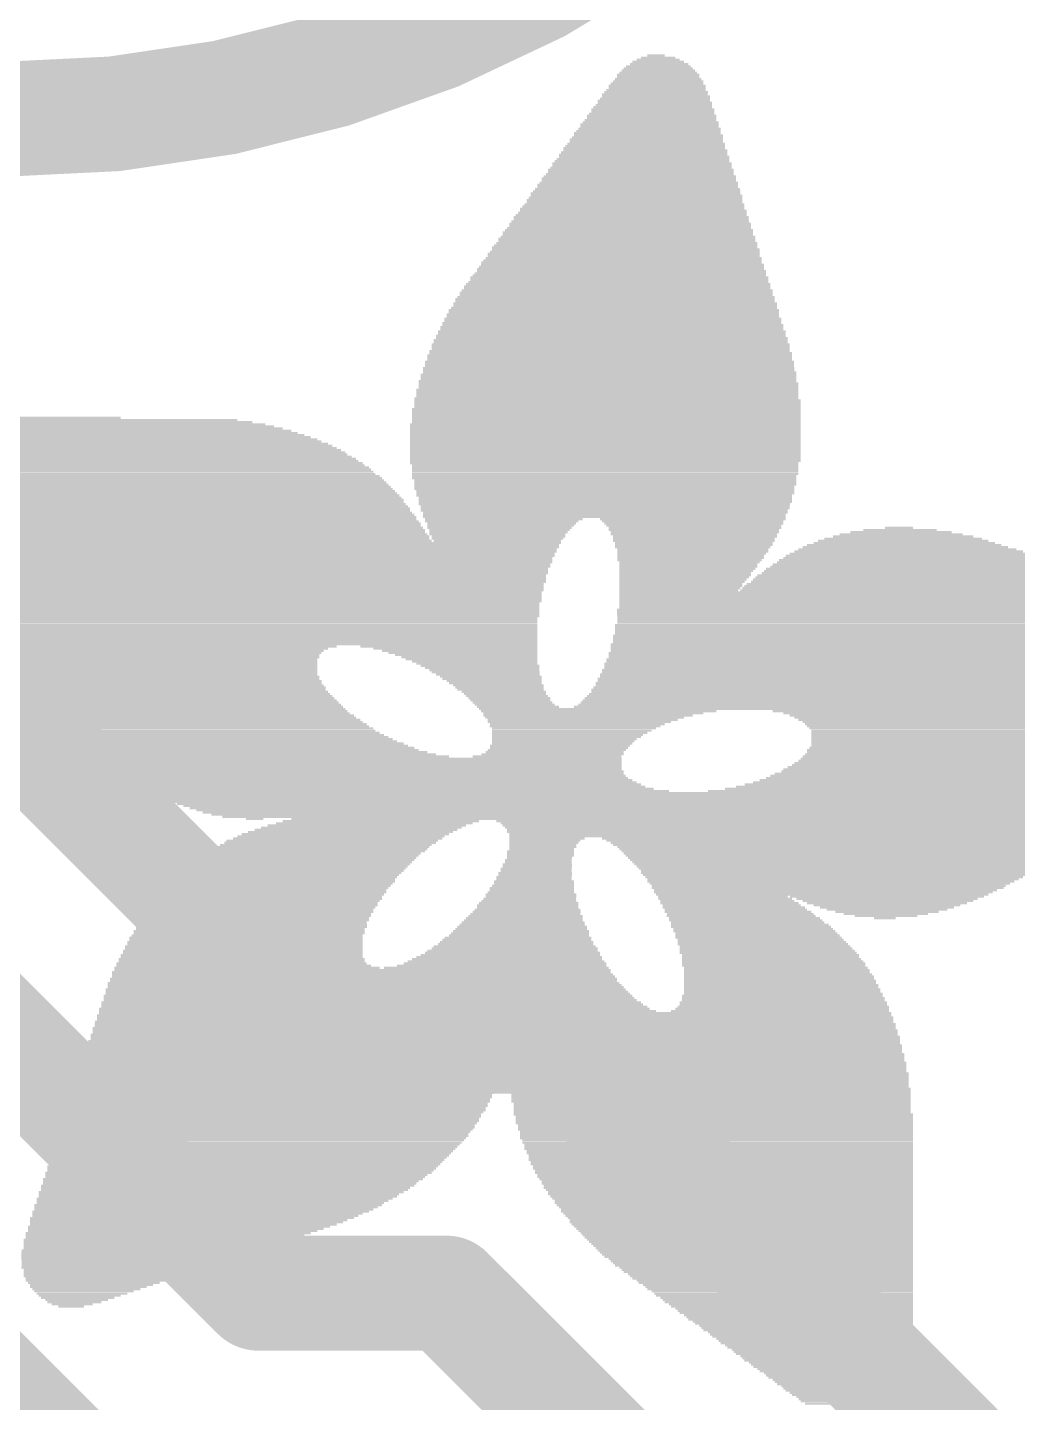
# Model space of a CAD drawing. Extents: x -0.2 to 10.3, y -0.1 to 16.6.
# Drawn here: x 7.663 to 9.411, y 9.703 to 12.132 of the extents above; entities that cross this region are included whole.
import ezdxf

# ---------------------------------------------------------------- set-up
doc = ezdxf.new("R2010")
doc.units = 0
doc.layers.add('1', color=12, linetype='CONTINUOUS')
doc.layers.add('21', color=40, linetype='CONTINUOUS')

# ---------------------------------------------------------------- blocks, each defined once
blk = doc.blocks.new('RECT')
blk.add_solid([(-0.5, -0.5), (0.5, -0.5), (-0.5, 0.5), (0.5, 0.5)])

msp = doc.modelspace()

# ---------------------------------------------------------------- linework, layer by layer
at = {"layer": '1', "const_width": 0.2032}
for points in [[(8.1915, 10.3505), (6.9056, 11.6364)], [(6.7763, 11.191), (8.0708, 9.8965)], [(6.477, 10.8585), (8.1915, 9.144)], [(8.5725, 10.3505), (8.1915, 10.3505)], [(9.4615, 9.4615), (8.5725, 10.3505)], [(8.0708, 9.8965), (8.4026, 9.8965)], [(8.4026, 9.8965), (8.6995, 9.5996)]]:
    msp.add_lwpolyline(points, dxfattribs=at)
at = {"layer": '1', "const_width": 0.1016}
for points in [[(8.1915, 10.4013, 1), (8.1915, 10.2997)], [(8.6084, 10.3864, 1), (8.5366, 10.3146)], [(8.5725, 10.2997, 1), (8.5725, 10.4013)], [(8.1556, 10.3146, 1), (8.2274, 10.3864)], [(8.0708, 9.9473, 1), (8.0708, 9.8457)], [(8.0348, 9.8606, 1), (8.1067, 9.9324)], [(8.4386, 9.9324, 1), (8.3667, 9.8606)], [(8.4026, 9.8457, 1), (8.4026, 9.9473)]]:
    msp.add_lwpolyline(points, format="xyb", dxfattribs=at)
at = {"layer": '21', "const_width": 0.2032}
msp.add_lwpolyline([(7.62, 11.97, 1), (7.62, 15.97, 1), (7.62, 11.97)], format="xyb", dxfattribs=at)

# ---------------------------------------------------------------- block references
at = {"layer": '21'}
for p, xscale, yscale in [((8.7764, 12.0714), 0.0915, 0.0039), ((8.7763, 12.0752), 0.0762, 0.0038), ((8.7764, 12.079), 0.0609, 0.0038), ((8.7726, 12.0828), 0.0305, 0.0038), ((8.7763, 12.0485), 0.1448, 0.0038), ((8.7764, 12.0523), 0.1371, 0.0038), ((8.7764, 12.0561), 0.1295, 0.0038), ((8.7764, 12.0599), 0.1219, 0.0038), ((8.7764, 12.0637), 0.1143, 0.0038), ((8.7782, 12.0675), 0.1029, 0.0038), ((8.7726, 12.0218), 0.1753, 0.0038), ((8.7744, 12.0294), 0.1715, 0.0038), ((8.7744, 12.0256), 0.1715, 0.0038), ((8.7744, 12.0333), 0.1638, 0.0039), ((8.7763, 12.0371), 0.16, 0.0038), ((8.7763, 12.0409), 0.1524, 0.0038), ((8.7763, 12.0447), 0.1448, 0.0038), ((8.7706, 11.999), 0.2019, 0.0038), ((8.7688, 12.0028), 0.1981, 0.0038), ((8.7706, 12.0066), 0.1943, 0.0038), ((8.7706, 12.0142), 0.1867, 0.0038), ((8.7726, 12.0104), 0.1905, 0.0038), ((8.7726, 12.018), 0.1829, 0.0038), ((8.7649, 11.9761), 0.2286, 0.0038), ((8.7649, 11.9723), 0.2286, 0.0038), ((8.7649, 11.9799), 0.221, 0.0038), ((8.7668, 11.9875), 0.2172, 0.0038), ((8.7668, 11.9837), 0.2172, 0.0038), ((8.7668, 11.9913), 0.2096, 0.0038), ((8.7687, 11.9952), 0.2058, 0.0039), ((8.7592, 11.9494), 0.2552, 0.0038), ((8.7611, 11.9532), 0.2514, 0.0038), ((8.7611, 11.9609), 0.2438, 0.0038), ((8.7611, 11.9571), 0.2438, 0.0039), ((8.763, 11.9647), 0.24, 0.0038), ((8.763, 11.9685), 0.2324, 0.0038), ((8.7553, 11.9266), 0.2781, 0.0038), ((8.7553, 11.9342), 0.2705, 0.0038), ((8.7553, 11.9304), 0.2705, 0.0038), ((8.7573, 11.938), 0.2667, 0.0038), ((8.7591, 11.9418), 0.2629, 0.0038), ((8.7573, 11.9456), 0.2591, 0.0038), ((8.7497, 11.8999), 0.3048, 0.0038), ((8.7497, 11.9075), 0.2972, 0.0038), ((8.7516, 11.9037), 0.301, 0.0038), ((8.7516, 11.9113), 0.2934, 0.0038), ((8.7515, 11.919), 0.2857, 0.0039), ((8.7535, 11.9151), 0.2896, 0.0038), ((8.7535, 11.9228), 0.2819, 0.0038), ((8.7459, 11.8809), 0.3277, 0.0039), ((8.7459, 11.877), 0.3277, 0.0038), ((8.7459, 11.8847), 0.3201, 0.0038), ((8.7477, 11.8923), 0.3163, 0.0038), ((8.7477, 11.8885), 0.3163, 0.0038), ((8.7478, 11.8961), 0.3086, 0.0038), ((8.7401, 11.8542), 0.3543, 0.0038), ((8.7421, 11.858), 0.3505, 0.0038), ((8.7421, 11.8656), 0.3429, 0.0038), ((8.7421, 11.8618), 0.3429, 0.0038), ((8.7439, 11.8694), 0.3391, 0.0038), ((8.7439, 11.8732), 0.3315, 0.0038), ((8.7344, 11.8275), 0.381, 0.0038), ((8.7363, 11.8313), 0.3772, 0.0038), ((8.7363, 11.8389), 0.3696, 0.0038), ((8.7382, 11.8351), 0.3734, 0.0038), ((8.7383, 11.8428), 0.3657, 0.0039), ((8.7401, 11.8466), 0.3619, 0.0038), ((8.7401, 11.8504), 0.3543, 0.0038), ((8.7306, 11.8047), 0.4038, 0.0039), ((8.7306, 11.8123), 0.3962, 0.0038), ((8.7325, 11.8085), 0.4, 0.0038), ((8.7325, 11.8161), 0.3924, 0.0038), ((8.7344, 11.8199), 0.3886, 0.0038), ((8.7344, 11.8237), 0.381, 0.0038), ((8.7249, 11.778), 0.4306, 0.0038), ((8.7268, 11.7856), 0.4268, 0.0038), ((8.7268, 11.7818), 0.4268, 0.0038), ((8.7269, 11.7894), 0.4191, 0.0038), ((8.7287, 11.797), 0.4153, 0.0038), ((8.7287, 11.7932), 0.4153, 0.0038), ((8.7287, 11.8008), 0.4076, 0.0038), ((8.7211, 11.7589), 0.4534, 0.0038), ((8.7211, 11.7551), 0.4534, 0.0038), ((8.723, 11.7627), 0.4496, 0.0038), ((8.723, 11.7704), 0.442, 0.0038), ((8.723, 11.7666), 0.442, 0.0039), ((8.7249, 11.7742), 0.4382, 0.0038), ((8.7154, 11.7323), 0.4801, 0.0038), ((8.7173, 11.7361), 0.4762, 0.0038), ((8.7173, 11.7437), 0.4686, 0.0038), ((8.7192, 11.7399), 0.4724, 0.0038), ((8.7192, 11.7475), 0.4648, 0.0038), ((8.7211, 11.7513), 0.461, 0.0038), ((8.7096, 11.7056), 0.5067, 0.0038), ((8.7116, 11.7094), 0.5029, 0.0038), ((8.7134, 11.7132), 0.4991, 0.0038), ((8.7116, 11.717), 0.4953, 0.0038), ((8.7134, 11.7208), 0.4915, 0.0038), ((8.7154, 11.7246), 0.4877, 0.0038), ((8.7154, 11.7285), 0.4801, 0.0039), ((8.7058, 11.6827), 0.5295, 0.0038), ((8.7078, 11.6904), 0.5257, 0.0039), ((8.7078, 11.6865), 0.5257, 0.0038), ((8.7078, 11.6942), 0.5181, 0.0038), ((8.7096, 11.698), 0.5143, 0.0038), ((8.7116, 11.7018), 0.5105, 0.0038), ((8.702, 11.6637), 0.5525, 0.0038), ((8.702, 11.6599), 0.5525, 0.0038), ((8.704, 11.6675), 0.5487, 0.0038), ((8.704, 11.6751), 0.5411, 0.0038), ((8.704, 11.6713), 0.5411, 0.0038), ((8.7058, 11.6789), 0.5373, 0.0038), ((8.6982, 11.6332), 0.5829, 0.0038), ((8.6982, 11.637), 0.5753, 0.0038), ((8.7002, 11.6446), 0.5715, 0.0038), ((8.7002, 11.6408), 0.5715, 0.0038), ((8.7002, 11.6523), 0.5639, 0.0039), ((8.7002, 11.6484), 0.5639, 0.0038), ((8.702, 11.6561), 0.5601, 0.0038), ((8.6944, 11.6103), 0.5982, 0.0038), ((8.6963, 11.618), 0.5944, 0.0038), ((8.6963, 11.6142), 0.5944, 0.0039), ((8.6964, 11.6256), 0.5867, 0.0038), ((8.6964, 11.6218), 0.5867, 0.0038), ((8.6982, 11.6294), 0.5829, 0.0038), ((8.6925, 11.5875), 0.6172, 0.0038), ((8.6944, 11.5837), 0.621, 0.0038), ((8.6944, 11.5951), 0.6134, 0.0038), ((8.6944, 11.5913), 0.6134, 0.0038), ((8.6944, 11.6027), 0.6058, 0.0038), ((8.6944, 11.5989), 0.6058, 0.0038), ((8.6963, 11.6065), 0.602, 0.0038), ((8.6906, 11.5608), 0.6362, 0.0038), ((8.6925, 11.5722), 0.6324, 0.0038), ((8.6925, 11.5684), 0.6324, 0.0038), ((8.6925, 11.5646), 0.6324, 0.0038), ((8.6925, 11.5799), 0.6248, 0.0038), ((8.6925, 11.5761), 0.6248, 0.0039), ((8.6906, 11.5418), 0.6515, 0.0038), ((8.6906, 11.538), 0.6515, 0.0039), ((8.6906, 11.5532), 0.6439, 0.0038), ((8.6906, 11.5494), 0.6439, 0.0038), ((8.6906, 11.5456), 0.6439, 0.0038), ((8.6926, 11.557), 0.6401, 0.0038), ((8.6887, 11.5189), 0.663, 0.0038), ((8.6887, 11.5151), 0.663, 0.0038), ((8.6887, 11.5113), 0.663, 0.0038), ((8.6887, 11.5303), 0.6554, 0.0038), ((8.6887, 11.5265), 0.6554, 0.0038), ((8.6906, 11.5227), 0.6592, 0.0038), ((8.6906, 11.5341), 0.6515, 0.0038), ((8.6868, 11.4922), 0.6744, 0.0038), ((8.6868, 11.4884), 0.6744, 0.0038), ((8.6868, 11.5075), 0.6668, 0.0038), ((8.6887, 11.5037), 0.6706, 0.0038), ((8.6887, 11.4999), 0.6706, 0.0039), ((8.6887, 11.496), 0.6706, 0.0038), ((8.6849, 11.477), 0.6782, 0.0038), ((8.6868, 11.4732), 0.682, 0.0038), ((8.6868, 11.4694), 0.682, 0.0038), ((8.6868, 11.4656), 0.682, 0.0038), ((8.6868, 11.4618), 0.682, 0.0039), ((8.6868, 11.4846), 0.6744, 0.0038), ((8.6868, 11.4808), 0.6744, 0.0038), ((7.7648, 11.4389), 0.5372, 0.0038), ((7.6772, 11.4427), 0.3009, 0.0038), ((8.6849, 11.4579), 0.6858, 0.0038), ((8.6849, 11.4541), 0.6858, 0.0038), ((8.6849, 11.4503), 0.6858, 0.0038), ((8.6849, 11.4465), 0.6858, 0.0038), ((8.6849, 11.4427), 0.6858, 0.0038), ((8.6849, 11.4389), 0.6858, 0.0038), ((7.7972, 11.416), 0.6858, 0.0038), ((7.7934, 11.4198), 0.6705, 0.0038), ((7.7896, 11.4237), 0.6477, 0.0039), ((7.7839, 11.4275), 0.6287, 0.0038), ((7.78, 11.4313), 0.6058, 0.0038), ((7.7724, 11.4351), 0.5754, 0.0038), ((8.683, 11.4313), 0.6896, 0.0038), ((8.683, 11.4275), 0.6896, 0.0038), ((8.683, 11.4237), 0.6896, 0.0039), ((8.683, 11.4198), 0.6896, 0.0038), ((8.683, 11.416), 0.6896, 0.0038), ((8.6849, 11.4351), 0.6858, 0.0038), ((7.82, 11.3932), 0.762, 0.0038), ((7.8238, 11.3894), 0.7696, 0.0038), ((7.8181, 11.397), 0.7506, 0.0038), ((7.8105, 11.4046), 0.7278, 0.0038), ((7.8143, 11.4008), 0.7354, 0.0038), ((7.8067, 11.4084), 0.7124, 0.0038), ((7.8029, 11.4122), 0.6972, 0.0038), ((8.683, 11.4122), 0.6896, 0.0038), ((8.683, 11.4084), 0.6896, 0.0038), ((8.683, 11.4046), 0.6896, 0.0038), ((8.683, 11.4008), 0.6896, 0.0038), ((8.683, 11.397), 0.6896, 0.0038), ((8.683, 11.3932), 0.6896, 0.0038), ((8.683, 11.3894), 0.6896, 0.0038), ((7.8334, 11.3741), 0.8039, 0.0038), ((7.8372, 11.3703), 0.8115, 0.0038), ((7.8391, 11.3665), 0.8153, 0.0038), ((7.8296, 11.3817), 0.7887, 0.0038), ((7.8315, 11.3779), 0.7925, 0.0038), ((7.8277, 11.3856), 0.7773, 0.0039), ((8.683, 11.3856), 0.6896, 0.0039), ((8.683, 11.3817), 0.6896, 0.0038), ((8.683, 11.3779), 0.6896, 0.0038), ((8.683, 11.3741), 0.6896, 0.0038), ((8.683, 11.3703), 0.6896, 0.0038), ((8.683, 11.3665), 0.6896, 0.0038), ((7.8486, 11.3513), 0.842, 0.0038), ((7.8429, 11.3627), 0.823, 0.0038), ((7.8448, 11.3589), 0.8268, 0.0038), ((7.8486, 11.3551), 0.8344, 0.0038), ((7.8524, 11.3475), 0.842, 0.0039), ((7.8543, 11.3436), 0.8458, 0.0038), ((8.6811, 11.3627), 0.6858, 0.0038), ((8.683, 11.3589), 0.682, 0.0038), ((8.683, 11.3551), 0.682, 0.0038), ((8.683, 11.3513), 0.682, 0.0038), ((8.683, 11.3475), 0.682, 0.0039), ((8.683, 11.3436), 0.682, 0.0038), ((7.8581, 11.3398), 0.8534, 0.0038), ((7.8601, 11.336), 0.8573, 0.0038), ((7.862, 11.3322), 0.8611, 0.0038), ((7.8658, 11.3284), 0.8611, 0.0038), ((7.8677, 11.3246), 0.8649, 0.0038), ((7.8696, 11.3208), 0.8687, 0.0038), ((7.8734, 11.317), 0.8687, 0.0038), ((8.6811, 11.3398), 0.6782, 0.0038), ((8.6811, 11.336), 0.6782, 0.0038), ((8.683, 11.3322), 0.6744, 0.0038), ((8.683, 11.3284), 0.6744, 0.0038), ((8.683, 11.3246), 0.6744, 0.0038), ((8.6811, 11.3208), 0.6706, 0.0038), ((8.6811, 11.317), 0.6706, 0.0038), ((7.8753, 11.3132), 0.8725, 0.0038), ((7.8791, 11.3094), 0.8725, 0.0039), ((7.881, 11.3055), 0.8763, 0.0038), ((7.8848, 11.3017), 0.8763, 0.0038), ((7.8887, 11.2979), 0.8763, 0.0038), ((7.8887, 11.2941), 0.8763, 0.0038), ((8.683, 11.3132), 0.6668, 0.0038), ((8.683, 11.3094), 0.6668, 0.0039), ((8.6811, 11.3055), 0.663, 0.0038), ((8.683, 11.3017), 0.6592, 0.0038), ((8.683, 11.2979), 0.6592, 0.0038), ((8.683, 11.2941), 0.6592, 0.0038), ((7.8925, 11.2903), 0.8763, 0.0038), ((7.8963, 11.2865), 0.8763, 0.0038), ((7.8982, 11.2827), 0.8801, 0.0038), ((7.9001, 11.2789), 0.8763, 0.0038), ((7.9039, 11.2751), 0.8763, 0.0038), ((7.9058, 11.2713), 0.8801, 0.0039), ((8.6811, 11.2903), 0.6553, 0.0038), ((8.6829, 11.2865), 0.6515, 0.0038), ((8.6829, 11.2827), 0.6515, 0.0038), ((8.6811, 11.2789), 0.6477, 0.0038), ((8.6829, 11.2751), 0.6439, 0.0038), ((8.6811, 11.2713), 0.6401, 0.0039), ((7.9096, 11.2674), 0.8801, 0.0038), ((7.9115, 11.2636), 0.8763, 0.0038), ((7.9153, 11.2598), 0.8763, 0.0038), ((7.9172, 11.256), 0.8801, 0.0038), ((7.9191, 11.2522), 0.8763, 0.0038), ((7.9229, 11.2484), 0.8763, 0.0038), ((7.9268, 11.2446), 0.8763, 0.0038), ((8.6811, 11.2674), 0.6401, 0.0038), ((8.5039, 11.2636), 0.2781, 0.0038), ((8.5001, 11.2598), 0.2705, 0.0038), ((8.5001, 11.256), 0.2629, 0.0038), ((8.4982, 11.2522), 0.259, 0.0038), ((8.4963, 11.2484), 0.2552, 0.0038), ((8.4963, 11.2446), 0.2476, 0.0038), ((8.8373, 11.2636), 0.3276, 0.0038), ((8.8373, 11.2598), 0.32, 0.0038), ((8.8392, 11.256), 0.3162, 0.0038), ((8.8392, 11.2522), 0.3086, 0.0038), ((8.8411, 11.2484), 0.3048, 0.0038), ((8.8392, 11.2446), 0.301, 0.0038), ((9.2031, 11.2446), 0.1295, 0.0038), ((9.2012, 11.2484), 0.0495, 0.0038), ((7.9268, 11.2408), 0.8763, 0.0038), ((7.9306, 11.237), 0.8763, 0.0038), ((7.9344, 11.2332), 0.8763, 0.0039), ((7.9344, 11.2293), 0.8763, 0.0038), ((7.9382, 11.2255), 0.8763, 0.0038), ((8.0544, 11.2217), 1.1011, 0.0038), ((8.4944, 11.2408), 0.2438, 0.0038), ((8.4925, 11.237), 0.24, 0.0038), ((8.4944, 11.2332), 0.2362, 0.0039), ((8.4925, 11.2293), 0.2324, 0.0038), ((8.4925, 11.2255), 0.2248, 0.0038), ((8.8411, 11.2408), 0.2972, 0.0038), ((8.8392, 11.237), 0.2934, 0.0038), ((8.8411, 11.2332), 0.2896, 0.0039), ((8.8392, 11.2293), 0.2858, 0.0038), ((8.8392, 11.2255), 0.2858, 0.0038), ((8.8392, 11.2217), 0.2782, 0.0038), ((9.2107, 11.2217), 0.32, 0.0038), ((9.2088, 11.2255), 0.301, 0.0038), ((9.2088, 11.2293), 0.2781, 0.0038), ((9.2088, 11.2332), 0.2477, 0.0039), ((9.205, 11.237), 0.2171, 0.0038), ((9.205, 11.2408), 0.1791, 0.0038), ((8.0544, 11.2179), 1.0935, 0.0038), ((8.0544, 11.2141), 1.0935, 0.0038), ((8.0544, 11.2103), 1.0859, 0.0038), ((8.0563, 11.2065), 1.0821, 0.0038), ((8.0563, 11.2027), 1.0745, 0.0038), ((8.0563, 11.1989), 1.0745, 0.0038), ((8.0562, 11.1951), 1.0668, 0.0039), ((8.8392, 11.2179), 0.2782, 0.0038), ((8.8373, 11.2141), 0.2744, 0.0038), ((8.8373, 11.2103), 0.2667, 0.0038), ((8.8373, 11.2065), 0.2667, 0.0038), ((8.8354, 11.2027), 0.2629, 0.0038), ((8.8335, 11.1989), 0.2591, 0.0038), ((8.8335, 11.1951), 0.2591, 0.0039), ((9.2259, 11.1951), 0.4572, 0.0039), ((9.2221, 11.1989), 0.442, 0.0038), ((9.2202, 11.2027), 0.423, 0.0038), ((9.2183, 11.2065), 0.4038, 0.0038), ((9.2164, 11.2103), 0.3848, 0.0038), ((9.2126, 11.2141), 0.362, 0.0038), ((9.2107, 11.2179), 0.3429, 0.0038), ((8.0582, 11.1912), 1.0629, 0.0038), ((8.0601, 11.1874), 1.0591, 0.0038), ((8.0582, 11.1836), 1.0553, 0.0038), ((8.0601, 11.1798), 1.0515, 0.0038), ((8.0601, 11.176), 1.0439, 0.0038), ((8.0601, 11.1722), 1.0439, 0.0038), ((8.8316, 11.1912), 0.2553, 0.0038), ((8.8316, 11.1874), 0.2476, 0.0038), ((8.8297, 11.1836), 0.2438, 0.0038), ((8.8297, 11.1798), 0.2438, 0.0038), ((8.8278, 11.176), 0.24, 0.0038), ((8.8259, 11.1722), 0.2362, 0.0038), ((9.245, 11.1722), 0.5639, 0.0038), ((9.2412, 11.176), 0.5487, 0.0038), ((9.2393, 11.1798), 0.5295, 0.0038), ((9.2336, 11.1836), 0.5105, 0.0038), ((9.2317, 11.1874), 0.4915, 0.0038), ((9.2278, 11.1912), 0.4762, 0.0038), ((8.0619, 11.1684), 1.0401, 0.0038), ((8.0619, 11.1646), 1.0325, 0.0038), ((8.0639, 11.1608), 1.0287, 0.0038), ((8.0639, 11.157), 1.0287, 0.0039), ((8.0657, 11.1531), 1.0249, 0.0038), ((8.0657, 11.1493), 1.0173, 0.0038), ((8.824, 11.1684), 0.2324, 0.0038), ((8.824, 11.1646), 0.2324, 0.0038), ((8.8221, 11.1608), 0.2286, 0.0038), ((8.8201, 11.157), 0.2247, 0.0039), ((8.8163, 11.1493), 0.2171, 0.0038), ((8.8183, 11.1531), 0.2209, 0.0038), ((9.2659, 11.1493), 0.6668, 0.0038), ((9.2641, 11.1531), 0.6477, 0.0038), ((9.2583, 11.157), 0.6286, 0.0039), ((9.2545, 11.1608), 0.6134, 0.0038), ((9.2507, 11.1646), 0.5982, 0.0038), ((9.2488, 11.1684), 0.5791, 0.0038), ((8.0677, 11.1455), 1.0135, 0.0038), ((8.0677, 11.1417), 1.0135, 0.0038), ((8.0696, 11.1379), 1.0096, 0.0038), ((8.0696, 11.1341), 1.002, 0.0038), ((8.0715, 11.1303), 0.9982, 0.0038), ((8.0715, 11.1265), 0.9982, 0.0038), ((8.0734, 11.1227), 0.9944, 0.0038), ((8.8163, 11.1455), 0.2171, 0.0038), ((8.8125, 11.1379), 0.2095, 0.0038), ((9.1764, 11.1341), 0.9372, 0.0038), ((9.1821, 11.1303), 0.9486, 0.0038), ((9.1955, 11.1227), 0.9753, 0.0038), ((8.8145, 11.1417), 0.2133, 0.0038), ((9.1898, 11.1265), 0.9639, 0.0038), ((9.2774, 11.1379), 0.7125, 0.0038), ((9.2736, 11.1417), 0.6973, 0.0038), ((9.2697, 11.1455), 0.682, 0.0038), ((8.0753, 11.1189), 0.9906, 0.0039), ((8.0734, 11.115), 0.9868, 0.0038), ((8.0753, 11.1112), 0.983, 0.0038), ((8.0772, 11.1074), 0.9792, 0.0038), ((8.0791, 11.1036), 0.9754, 0.0038), ((8.0791, 11.0998), 0.9754, 0.0038), ((9.2221, 11.1036), 1.0364, 0.0038), ((9.2278, 11.0998), 1.0478, 0.0038), ((9.2069, 11.115), 0.9982, 0.0038), ((9.2126, 11.1112), 1.0096, 0.0038), ((9.2183, 11.1074), 1.021, 0.0038), ((9.2012, 11.1189), 0.9867, 0.0039), ((8.081, 11.096), 0.9716, 0.0038), ((8.0829, 11.0922), 0.9678, 0.0038), ((8.083, 11.0884), 0.9601, 0.0038), ((8.083, 11.0846), 0.9601, 0.0038), ((8.0849, 11.0808), 0.9563, 0.0039), ((8.0868, 11.0769), 0.9525, 0.0038), ((9.2583, 11.0769), 1.1164, 0.0038), ((9.2354, 11.096), 1.063, 0.0038), ((9.2412, 11.0922), 1.0745, 0.0038), ((9.2564, 11.0808), 1.1049, 0.0039), ((9.2469, 11.0884), 1.0859, 0.0038), ((9.2507, 11.0846), 1.0935, 0.0038), ((8.0887, 11.0731), 0.9487, 0.0038), ((8.0887, 11.0693), 0.9487, 0.0038), ((8.0906, 11.0655), 0.9449, 0.0038), ((8.0925, 11.0617), 0.9411, 0.0038), ((8.0944, 11.0579), 0.9373, 0.0038), ((8.0944, 11.0541), 0.9373, 0.0038), ((8.0962, 11.0503), 0.9335, 0.0038), ((9.2697, 11.0579), 1.1468, 0.0038), ((9.2716, 11.0541), 1.1506, 0.0038), ((9.2716, 11.0503), 1.1506, 0.0038), ((9.2621, 11.0731), 1.124, 0.0038), ((9.264, 11.0693), 1.1278, 0.0038), ((9.2678, 11.0655), 1.1354, 0.0038), ((9.2697, 11.0617), 1.1392, 0.0038), ((8.0982, 11.0465), 0.9297, 0.0038), ((8.0982, 11.0427), 0.9297, 0.0039), ((7.9229, 11.0388), 0.5715, 0.0038), ((7.9172, 11.035), 0.5524, 0.0038), ((7.9153, 11.0312), 0.541, 0.0038), ((7.9134, 11.0274), 0.5372, 0.0038), ((8.4068, 11.0388), 0.3124, 0.0038), ((8.4182, 11.035), 0.2896, 0.0038), ((8.4259, 11.0312), 0.2743, 0.0038), ((8.4315, 11.0274), 0.2629, 0.0038), ((9.2736, 11.0274), 1.1697, 0.0038), ((9.2755, 11.035), 1.1659, 0.0038), ((9.2755, 11.0312), 1.1659, 0.0038), ((9.2736, 11.0427), 1.1621, 0.0039), ((9.2736, 11.0388), 1.1621, 0.0038), ((9.2736, 11.0465), 1.1545, 0.0038), ((7.9134, 11.0236), 0.5296, 0.0038), ((7.9153, 11.0198), 0.5258, 0.0038), ((7.9153, 11.016), 0.5182, 0.0038), ((7.9153, 11.0122), 0.5182, 0.0038), ((7.9172, 11.0084), 0.5144, 0.0038), ((7.9191, 11.0046), 0.5106, 0.0039), ((7.921, 11.0007), 0.5068, 0.0038), ((8.4373, 11.0236), 0.2515, 0.0038), ((8.4429, 11.0198), 0.2401, 0.0038), ((8.4468, 11.016), 0.2324, 0.0038), ((8.4525, 11.0122), 0.221, 0.0038), ((8.4563, 11.0084), 0.2134, 0.0038), ((8.462, 11.0046), 0.2096, 0.0039), ((8.4658, 11.0007), 0.2019, 0.0038), ((9.2717, 11.0084), 1.1811, 0.0038), ((9.2717, 11.0046), 1.1811, 0.0039), ((9.2736, 11.0007), 1.1849, 0.0038), ((9.2736, 11.016), 1.1773, 0.0038), ((9.2736, 11.0122), 1.1773, 0.0038), ((9.2755, 11.0236), 1.1735, 0.0038), ((9.2755, 11.0198), 1.1735, 0.0038), ((7.921, 10.9969), 0.5068, 0.0038), ((7.9229, 10.9931), 0.503, 0.0038), ((7.9248, 10.9893), 0.4992, 0.0038), ((7.9267, 10.9855), 0.503, 0.0038), ((7.9287, 10.9817), 0.4991, 0.0038), ((7.9325, 10.9779), 0.4991, 0.0038), ((8.4696, 10.9969), 0.1943, 0.0038), ((8.4716, 10.9931), 0.1905, 0.0038), ((8.4754, 10.9893), 0.1829, 0.0038), ((8.481, 10.9855), 0.1791, 0.0038), ((8.483, 10.9817), 0.1753, 0.0038), ((8.4868, 10.9779), 0.1676, 0.0038), ((9.266, 10.9817), 1.1925, 0.0038), ((9.266, 10.9779), 1.1925, 0.0038), ((9.2698, 10.9893), 1.1925, 0.0038), ((9.2698, 10.9855), 1.1925, 0.0038), ((9.2717, 10.9969), 1.1887, 0.0038), ((9.2717, 10.9931), 1.1887, 0.0038), ((7.9344, 10.9741), 0.4953, 0.0038), ((7.9363, 10.9703), 0.4991, 0.0038), ((7.9401, 10.9665), 0.4991, 0.0039), ((7.942, 10.9626), 0.4953, 0.0038), ((7.9458, 10.9588), 0.4953, 0.0038), ((7.9477, 10.955), 0.4991, 0.0038), ((8.4887, 10.9741), 0.1638, 0.0038), ((8.4944, 10.9703), 0.16, 0.0038), ((8.4963, 10.9665), 0.1562, 0.0039), ((8.4982, 10.9626), 0.1524, 0.0038), ((8.5039, 10.9588), 0.1486, 0.0038), ((8.5058, 10.955), 0.1448, 0.0038), ((9.2545, 10.955), 1.2002, 0.0038), ((9.2583, 10.9626), 1.2002, 0.0038), ((9.2583, 10.9588), 1.2002, 0.0038), ((9.2602, 10.9665), 1.1964, 0.0039), ((9.264, 10.9741), 1.1964, 0.0038), ((9.264, 10.9703), 1.1964, 0.0038), ((7.9515, 10.9512), 0.4991, 0.0038), ((7.9553, 10.9474), 0.4991, 0.0038), ((7.961, 10.9398), 0.503, 0.0038), ((7.9591, 10.9436), 0.4991, 0.0038), ((7.9648, 10.936), 0.503, 0.0038), ((7.9687, 10.9322), 0.5029, 0.0038), ((7.9706, 10.9284), 0.5067, 0.0039), ((8.5096, 10.9512), 0.1448, 0.0038), ((8.5135, 10.9474), 0.1447, 0.0038), ((8.5153, 10.9436), 0.1409, 0.0038), ((8.5191, 10.9398), 0.1409, 0.0038), ((8.523, 10.936), 0.141, 0.0038), ((8.5287, 10.9322), 0.1448, 0.0038), ((9.1459, 10.9284), 1.3716, 0.0039), ((9.2316, 10.9322), 1.2078, 0.0038), ((9.2374, 10.936), 1.2039, 0.0038), ((9.2412, 10.9398), 1.2039, 0.0038), ((9.245, 10.9436), 1.2039, 0.0038), ((9.2488, 10.9474), 1.204, 0.0038), ((9.2507, 10.9512), 1.2002, 0.0038), ((7.9744, 10.9245), 0.5067, 0.0038), ((7.9782, 10.9207), 0.5067, 0.0038), ((7.9839, 10.9169), 0.5105, 0.0038), ((7.9915, 10.9093), 0.5182, 0.0038), ((7.9877, 10.9131), 0.5105, 0.0038), ((7.9953, 10.9055), 0.5182, 0.0038), ((8.6715, 10.9245), 0.4153, 0.0038), ((8.662, 10.9207), 0.3886, 0.0038), ((8.6525, 10.9169), 0.3696, 0.0038), ((8.6468, 10.9131), 0.3506, 0.0038), ((8.6372, 10.9055), 0.3239, 0.0038), ((8.643, 10.9093), 0.3353, 0.0038), ((9.4031, 10.9245), 0.8496, 0.0038), ((9.4107, 10.9207), 0.8268, 0.0038), ((9.4126, 10.9169), 0.8078, 0.0038), ((9.4146, 10.9131), 0.7963, 0.0038), ((9.4164, 10.9093), 0.7848, 0.0038), ((9.4164, 10.9055), 0.7696, 0.0038), ((8.001, 10.9017), 0.522, 0.0038), ((8.0048, 10.8979), 0.522, 0.0038), ((8.0105, 10.8941), 0.5258, 0.0038), ((8.0143, 10.8902), 0.5258, 0.0039), ((8.0201, 10.8864), 0.5295, 0.0038), ((8.0258, 10.8826), 0.5334, 0.0038), ((8.6335, 10.9017), 0.3086, 0.0038), ((8.6296, 10.8979), 0.3009, 0.0038), ((8.6278, 10.8941), 0.2895, 0.0038), ((8.624, 10.8902), 0.2819, 0.0039), ((8.6202, 10.8864), 0.2743, 0.0038), ((8.6164, 10.8826), 0.2667, 0.0038), ((9.4164, 10.9017), 0.762, 0.0038), ((9.4164, 10.8979), 0.7544, 0.0038), ((9.4145, 10.8941), 0.743, 0.0038), ((9.4145, 10.8902), 0.7354, 0.0039), ((9.4126, 10.8864), 0.7316, 0.0038), ((9.4088, 10.8826), 0.7239, 0.0038), ((8.0315, 10.8788), 0.5372, 0.0038), ((8.0372, 10.875), 0.541, 0.0038), ((8.041, 10.8712), 0.5486, 0.0038), ((8.0487, 10.8674), 0.5563, 0.0038), ((8.0544, 10.8636), 0.5601, 0.0038), ((8.0639, 10.8598), 0.5639, 0.0038), ((8.0695, 10.856), 0.5677, 0.0038), ((8.5973, 10.856), 0.2439, 0.0038), ((8.603, 10.8636), 0.2476, 0.0038), ((8.6011, 10.8598), 0.2438, 0.0038), ((8.6144, 10.8788), 0.2629, 0.0038), ((8.6106, 10.875), 0.2552, 0.0038), ((8.6087, 10.8712), 0.2514, 0.0038), ((8.6068, 10.8674), 0.2476, 0.0038), ((9.3859, 10.856), 0.6934, 0.0038), ((9.3917, 10.8598), 0.6973, 0.0038), ((9.4012, 10.8712), 0.7087, 0.0038), ((9.4069, 10.8788), 0.7201, 0.0038), ((9.4031, 10.875), 0.7125, 0.0038), ((9.3993, 10.8674), 0.7049, 0.0038), ((9.3955, 10.8636), 0.6973, 0.0038), ((8.0791, 10.8521), 0.5792, 0.0039), ((8.0887, 10.8483), 0.5905, 0.0038), ((8.102, 10.8445), 0.6096, 0.0038), ((8.2563, 10.8407), 0.9106, 0.0038), ((8.2582, 10.8369), 0.9068, 0.0038), ((8.2601, 10.8331), 0.903, 0.0038), ((8.5801, 10.8445), 0.2629, 0.0038), ((8.5897, 10.8483), 0.2515, 0.0038), ((8.5935, 10.8521), 0.2439, 0.0039), ((9.3593, 10.8331), 0.6858, 0.0038), ((9.365, 10.8369), 0.682, 0.0038), ((9.3707, 10.8407), 0.6858, 0.0038), ((9.3745, 10.8445), 0.6858, 0.0038), ((9.3802, 10.8483), 0.6896, 0.0038), ((9.384, 10.8521), 0.6896, 0.0039), ((8.2639, 10.8293), 0.8954, 0.0038), ((8.2658, 10.8255), 0.8916, 0.0038), ((8.2677, 10.8217), 0.8878, 0.0038), ((8.2715, 10.8179), 0.8878, 0.0038), ((8.2753, 10.814), 0.8801, 0.0039), ((8.2791, 10.8102), 0.8801, 0.0038), ((8.2829, 10.8064), 0.8801, 0.0038), ((9.3155, 10.8064), 0.6973, 0.0038), ((9.3231, 10.8102), 0.6972, 0.0038), ((9.3288, 10.814), 0.6934, 0.0039), ((9.3383, 10.8179), 0.6896, 0.0038), ((9.3421, 10.8217), 0.6896, 0.0038), ((9.3478, 10.8255), 0.6858, 0.0038), ((9.3555, 10.8293), 0.6858, 0.0038), ((8.2905, 10.8026), 0.8801, 0.0038), ((8.2963, 10.7988), 0.8839, 0.0038), ((8.3039, 10.795), 0.884, 0.0038), ((8.3116, 10.7912), 0.8839, 0.0038), ((8.321, 10.7874), 0.8953, 0.0038), ((8.3382, 10.7836), 0.9144, 0.0038), ((9.2488, 10.7836), 0.7696, 0.0038), ((9.2659, 10.7874), 0.743, 0.0038), ((9.2793, 10.7912), 0.7315, 0.0038), ((9.2888, 10.795), 0.7201, 0.0038), ((9.3002, 10.7988), 0.7124, 0.0038), ((9.3079, 10.8026), 0.7049, 0.0038), ((8.7592, 10.7798), 1.7412, 0.0038), ((8.7592, 10.7759), 1.726, 0.0039), ((8.7611, 10.7721), 1.7145, 0.0038), ((8.763, 10.7683), 1.703, 0.0038), ((8.763, 10.7645), 1.6878, 0.0038), ((8.7649, 10.7607), 1.6764, 0.0038), ((8.7668, 10.7569), 1.6574, 0.0038), ((8.7706, 10.7531), 1.6421, 0.0038), ((8.7744, 10.7493), 1.6269, 0.0038), ((8.7763, 10.7455), 1.6078, 0.0038), ((8.782, 10.7417), 1.5887, 0.0038), ((8.7878, 10.7378), 1.5621, 0.0039), ((8.0639, 10.734), 0.0305, 0.0038), ((8.8468, 10.734), 1.4364, 0.0038), ((8.2334, 10.7112), 0.362, 0.0038), ((8.243, 10.715), 0.3581, 0.0038), ((8.2524, 10.7188), 0.3543, 0.0038), ((8.262, 10.7226), 0.3505, 0.0038), ((8.2753, 10.7264), 0.3467, 0.0038), ((8.2867, 10.7302), 0.3467, 0.0038), ((9.0259, 10.7302), 1.0706, 0.0038), ((9.0259, 10.7264), 1.0554, 0.0038), ((9.0259, 10.7226), 1.0478, 0.0038), ((9.024, 10.7188), 1.0363, 0.0038), ((9.024, 10.715), 1.0287, 0.0038), ((9.0221, 10.7112), 1.0249, 0.0038), ((8.1896, 10.6883), 0.3734, 0.0038), ((8.1972, 10.6921), 0.3734, 0.0038), ((8.201, 10.6959), 0.3734, 0.0038), ((8.2105, 10.6997), 0.3695, 0.0039), ((8.2163, 10.7036), 0.3657, 0.0038), ((8.2239, 10.7074), 0.3658, 0.0038), ((8.5801, 10.6997), 0.1334, 0.0039), ((8.5763, 10.6959), 0.1258, 0.0038), ((8.5744, 10.6921), 0.122, 0.0038), ((8.5725, 10.6883), 0.1182, 0.0038), ((9.0202, 10.7074), 1.0135, 0.0038), ((9.0183, 10.7036), 1.0097, 0.0038), ((9.0983, 10.6997), 0.842, 0.0039), ((9.0983, 10.6959), 0.8268, 0.0038), ((9.1002, 10.6921), 0.8154, 0.0038), ((9.0983, 10.6883), 0.8039, 0.0038), ((8.1534, 10.6616), 0.3848, 0.0039), ((8.1572, 10.6655), 0.3848, 0.0038), ((8.1629, 10.6693), 0.381, 0.0038), ((8.1667, 10.6731), 0.381, 0.0038), ((8.1744, 10.6769), 0.381, 0.0038), ((8.1782, 10.6807), 0.381, 0.0038), ((8.1839, 10.6845), 0.3772, 0.0038), ((8.5648, 10.6616), 0.1181, 0.0039), ((8.5686, 10.6769), 0.1181, 0.0038), ((8.5686, 10.6731), 0.1181, 0.0038), ((8.5686, 10.6693), 0.1181, 0.0038), ((8.5668, 10.6655), 0.1143, 0.0038), ((8.5725, 10.6845), 0.1182, 0.0038), ((8.5706, 10.6807), 0.1143, 0.0038), ((9.1002, 10.6845), 0.7925, 0.0038), ((9.1002, 10.6807), 0.7848, 0.0038), ((9.0983, 10.6769), 0.7734, 0.0038), ((9.0983, 10.6731), 0.7658, 0.0038), ((9.0964, 10.6693), 0.7544, 0.0038), ((9.0964, 10.6655), 0.7468, 0.0038), ((9.0964, 10.6616), 0.7391, 0.0039), ((8.1286, 10.6388), 0.3886, 0.0038), ((8.1325, 10.6426), 0.3887, 0.0038), ((8.1363, 10.6464), 0.3887, 0.0038), ((8.1401, 10.6502), 0.3886, 0.0038), ((8.1458, 10.654), 0.3848, 0.0038), ((8.1496, 10.6578), 0.3848, 0.0038), ((8.5592, 10.6388), 0.1295, 0.0038), ((8.561, 10.6464), 0.1257, 0.0038), ((8.561, 10.6426), 0.1257, 0.0038), ((8.563, 10.654), 0.1219, 0.0038), ((8.563, 10.6502), 0.1219, 0.0038), ((8.5648, 10.6578), 0.1181, 0.0038), ((9.0945, 10.6578), 0.7277, 0.0038), ((9.0945, 10.654), 0.7201, 0.0038), ((9.0945, 10.6502), 0.7125, 0.0038), ((9.0926, 10.6464), 0.7011, 0.0038), ((9.0926, 10.6426), 0.6934, 0.0038), ((9.0888, 10.6388), 0.6858, 0.0038), ((8.1039, 10.6121), 0.3924, 0.0038), ((8.1077, 10.6159), 0.3924, 0.0038), ((8.1115, 10.6197), 0.3924, 0.0038), ((8.1153, 10.6235), 0.3924, 0.0039), ((8.1172, 10.6274), 0.3886, 0.0038), ((8.121, 10.6312), 0.3886, 0.0038), ((8.1248, 10.635), 0.3886, 0.0038), ((8.5534, 10.6121), 0.1485, 0.0038), ((8.5554, 10.6159), 0.1447, 0.0038), ((8.5572, 10.6235), 0.1409, 0.0039), ((8.5572, 10.6197), 0.1409, 0.0038), ((8.5572, 10.6312), 0.1333, 0.0038), ((8.5572, 10.6274), 0.1333, 0.0038), ((8.5592, 10.635), 0.1295, 0.0038), ((9.0869, 10.635), 0.6743, 0.0038), ((9.0869, 10.6312), 0.6667, 0.0038), ((9.085, 10.6274), 0.6553, 0.0038), ((9.0812, 10.6235), 0.6477, 0.0039), ((9.0793, 10.6197), 0.6363, 0.0038), ((9.0773, 10.6159), 0.6248, 0.0038), ((9.0754, 10.6121), 0.621, 0.0038), ((8.0867, 10.5893), 0.3962, 0.0038), ((8.0906, 10.5931), 0.3963, 0.0038), ((8.0925, 10.5969), 0.3925, 0.0038), ((8.0944, 10.6007), 0.3963, 0.0038), ((8.0982, 10.6045), 0.3963, 0.0038), ((8.1, 10.6083), 0.3925, 0.0038), ((8.5478, 10.5893), 0.1677, 0.0038), ((8.5496, 10.5931), 0.1639, 0.0038), ((8.5516, 10.6007), 0.1601, 0.0038), ((8.5516, 10.5969), 0.1601, 0.0038), ((8.5515, 10.6045), 0.1524, 0.0038), ((8.5534, 10.6083), 0.1485, 0.0038), ((9.0716, 10.6083), 0.6058, 0.0038), ((9.0678, 10.6045), 0.5982, 0.0038), ((9.0659, 10.6007), 0.5868, 0.0038), ((8.8906, 10.5969), 0.2286, 0.0038), ((8.8945, 10.5931), 0.2363, 0.0038), ((8.8983, 10.5893), 0.2363, 0.0038), ((9.1802, 10.5969), 0.3429, 0.0038), ((9.1802, 10.5931), 0.32, 0.0038), ((9.1821, 10.5893), 0.301, 0.0038), ((8.0696, 10.5664), 0.4, 0.0038), ((8.0734, 10.5702), 0.4, 0.0038), ((8.0753, 10.574), 0.3962, 0.0038), ((8.081, 10.5816), 0.4, 0.0038), ((8.0791, 10.5778), 0.3962, 0.0038), ((8.0829, 10.5854), 0.3962, 0.0039), ((8.542, 10.5664), 0.1943, 0.0038), ((8.544, 10.5702), 0.1905, 0.0038), ((8.5458, 10.574), 0.1867, 0.0038), ((8.5458, 10.5816), 0.1791, 0.0038), ((8.5458, 10.5778), 0.1791, 0.0038), ((8.5478, 10.5854), 0.1753, 0.0039), ((8.9021, 10.5854), 0.2439, 0.0039), ((8.9059, 10.5816), 0.2438, 0.0038), ((8.9097, 10.5778), 0.2514, 0.0038), ((8.9135, 10.574), 0.2514, 0.0038), ((8.9173, 10.5702), 0.259, 0.0038), ((8.9212, 10.5664), 0.2591, 0.0038), ((9.1802, 10.5854), 0.282, 0.0039), ((9.1802, 10.5816), 0.259, 0.0038), ((9.1802, 10.5778), 0.2362, 0.0038), ((9.1802, 10.574), 0.2134, 0.0038), ((9.1802, 10.5702), 0.1828, 0.0038), ((9.1783, 10.5664), 0.1486, 0.0038), ((8.0582, 10.5435), 0.4077, 0.0038), ((8.0563, 10.5397), 0.4039, 0.0038), ((8.0601, 10.5473), 0.4039, 0.0039), ((8.0619, 10.5512), 0.4001, 0.0038), ((8.0639, 10.555), 0.4039, 0.0038), ((8.0657, 10.5588), 0.4001, 0.0038), ((8.0696, 10.5626), 0.4, 0.0038), ((8.5344, 10.5397), 0.2324, 0.0038), ((8.5363, 10.5435), 0.2286, 0.0038), ((8.5363, 10.5473), 0.221, 0.0039), ((8.5382, 10.5512), 0.2172, 0.0038), ((8.5382, 10.555), 0.2096, 0.0038), ((8.5401, 10.5588), 0.2058, 0.0038), ((8.542, 10.5626), 0.2019, 0.0038), ((8.923, 10.5626), 0.2629, 0.0038), ((8.9306, 10.555), 0.2705, 0.0038), ((8.9288, 10.5588), 0.2667, 0.0038), ((8.9345, 10.5512), 0.2705, 0.0038), ((8.9383, 10.5473), 0.2781, 0.0039), ((8.9402, 10.5435), 0.2819, 0.0038), ((8.944, 10.5397), 0.2819, 0.0038), ((9.1783, 10.5626), 0.1105, 0.0038), ((9.1764, 10.5588), 0.0381, 0.0038), ((8.0468, 10.5169), 0.4153, 0.0038), ((8.0487, 10.5245), 0.4115, 0.0038), ((8.0487, 10.5207), 0.4115, 0.0038), ((8.0506, 10.5283), 0.4077, 0.0038), ((8.0544, 10.5359), 0.4077, 0.0038), ((8.0544, 10.5321), 0.4077, 0.0038), ((8.5267, 10.5169), 0.2705, 0.0038), ((8.5267, 10.5207), 0.2629, 0.0038), ((8.5287, 10.5245), 0.2591, 0.0038), ((8.5306, 10.5283), 0.2476, 0.0038), ((8.5325, 10.5321), 0.2438, 0.0038), ((8.5344, 10.5359), 0.24, 0.0038), ((8.9459, 10.5359), 0.2858, 0.0038), ((8.9497, 10.5321), 0.2858, 0.0038), ((8.9516, 10.5283), 0.2896, 0.0038), ((8.9535, 10.5245), 0.2934, 0.0038), ((8.9573, 10.5207), 0.2934, 0.0038), ((8.9592, 10.5169), 0.2972, 0.0038), ((8.041, 10.494), 0.4268, 0.0038), ((8.043, 10.5016), 0.4229, 0.0038), ((8.043, 10.4978), 0.4229, 0.0038), ((8.0449, 10.5092), 0.4191, 0.0039), ((8.0449, 10.5054), 0.4191, 0.0038), ((8.0468, 10.5131), 0.4153, 0.0038), ((8.5153, 10.494), 0.3163, 0.0038), ((8.5192, 10.4978), 0.3086, 0.0038), ((8.5192, 10.5016), 0.301, 0.0038), ((8.523, 10.5054), 0.2934, 0.0038), ((8.5229, 10.5092), 0.2857, 0.0039), ((8.5249, 10.5131), 0.2743, 0.0038), ((8.9611, 10.5131), 0.301, 0.0038), ((8.9649, 10.5092), 0.301, 0.0039), ((8.9668, 10.5054), 0.3048, 0.0038), ((8.9687, 10.5016), 0.3086, 0.0038), ((8.9707, 10.4978), 0.3125, 0.0038), ((8.9745, 10.494), 0.3125, 0.0038), ((8.0505, 10.4711), 0.4686, 0.0039), ((8.2544, 10.4673), 0.8763, 0.0038), ((8.041, 10.4788), 0.442, 0.0038), ((8.0448, 10.475), 0.4496, 0.0038), ((8.041, 10.4864), 0.4344, 0.0038), ((8.041, 10.4826), 0.4344, 0.0038), ((8.041, 10.4902), 0.4268, 0.0038), ((8.4906, 10.4711), 0.3962, 0.0039), ((8.5001, 10.475), 0.3696, 0.0038), ((8.5059, 10.4788), 0.3581, 0.0038), ((8.5077, 10.4826), 0.3467, 0.0038), ((8.5097, 10.4864), 0.3353, 0.0038), ((8.5135, 10.4902), 0.3277, 0.0038), ((8.9764, 10.4864), 0.3163, 0.0038), ((8.9745, 10.4902), 0.3125, 0.0038), ((8.9783, 10.4826), 0.3201, 0.0038), ((8.9802, 10.4788), 0.3239, 0.0038), ((8.9802, 10.475), 0.3239, 0.0038), ((8.984, 10.4711), 0.3238, 0.0039), ((8.9859, 10.4673), 0.3276, 0.0038), ((8.2563, 10.4445), 0.903, 0.0038), ((8.2562, 10.4521), 0.8953, 0.0038), ((8.2562, 10.4483), 0.8953, 0.0038), ((8.2524, 10.4635), 0.8801, 0.0038), ((8.2562, 10.4559), 0.8877, 0.0038), ((8.2544, 10.4597), 0.8839, 0.0038), ((8.9859, 10.4635), 0.3276, 0.0038), ((8.9878, 10.4597), 0.3314, 0.0038), ((8.9897, 10.4559), 0.3352, 0.0038), ((8.9897, 10.4521), 0.3352, 0.0038), ((8.9916, 10.4483), 0.339, 0.0038), ((8.9916, 10.4445), 0.339, 0.0038), ((8.2639, 10.4216), 0.9334, 0.0038), ((8.2658, 10.4178), 0.9372, 0.0038), ((8.2601, 10.433), 0.9182, 0.0039), ((8.262, 10.4292), 0.922, 0.0038), ((8.2639, 10.4254), 0.9258, 0.0038), ((8.2582, 10.4407), 0.9068, 0.0038), ((8.2601, 10.4369), 0.9106, 0.0038), ((8.9954, 10.4216), 0.3544, 0.0038), ((8.9973, 10.4178), 0.3582, 0.0038), ((8.9954, 10.433), 0.3467, 0.0039), ((8.9954, 10.4292), 0.3467, 0.0038), ((8.9936, 10.4407), 0.3429, 0.0038), ((8.9936, 10.4369), 0.3429, 0.0038), ((8.9974, 10.4254), 0.3505, 0.0038), ((8.2753, 10.3988), 0.9716, 0.0038), ((8.281, 10.3949), 0.983, 0.0039), ((8.2715, 10.4064), 0.9563, 0.0038), ((8.2753, 10.4026), 0.9639, 0.0038), ((8.2697, 10.4102), 0.9525, 0.0038), ((8.2677, 10.414), 0.941, 0.0038), ((8.9916, 10.3949), 0.3848, 0.0039), ((8.9954, 10.3988), 0.3772, 0.0038), ((8.9973, 10.4026), 0.3734, 0.0038), ((8.9973, 10.4102), 0.3658, 0.0038), ((8.9973, 10.4064), 0.3658, 0.0038), ((8.9973, 10.414), 0.3582, 0.0038), ((8.4886, 10.3721), 1.4135, 0.0038), ((8.4868, 10.3759), 1.4097, 0.0038), ((8.4886, 10.3835), 1.4059, 0.0038), ((8.4886, 10.3797), 1.4059, 0.0038), ((8.4868, 10.3873), 1.4021, 0.0038), ((8.4886, 10.3911), 1.3983, 0.0038), ((8.4887, 10.3492), 1.4288, 0.0038), ((8.4887, 10.3454), 1.4288, 0.0038), ((8.4868, 10.353), 1.4249, 0.0038), ((8.4886, 10.3607), 1.4211, 0.0038), ((8.4886, 10.3568), 1.4211, 0.0039), ((8.4868, 10.3645), 1.4173, 0.0038), ((8.4886, 10.3683), 1.4135, 0.0038), ((8.1381, 10.3264), 0.7429, 0.0038), ((8.1381, 10.3226), 0.7429, 0.0038), ((8.1401, 10.3302), 0.7467, 0.0038), ((8.1419, 10.3416), 0.7429, 0.0038), ((8.1419, 10.3378), 0.7429, 0.0038), ((8.1419, 10.334), 0.7429, 0.0038), ((8.8602, 10.3416), 0.6858, 0.0038), ((8.8602, 10.3378), 0.6858, 0.0038), ((8.8621, 10.334), 0.6896, 0.0038), ((8.8621, 10.3302), 0.6896, 0.0038), ((8.8621, 10.3264), 0.6896, 0.0038), ((8.8621, 10.3226), 0.6896, 0.0038), ((8.1325, 10.3073), 0.7467, 0.0038), ((8.1306, 10.3035), 0.7429, 0.0038), ((8.1306, 10.2997), 0.7429, 0.0038), ((8.1343, 10.3149), 0.7429, 0.0038), ((8.1343, 10.3111), 0.7429, 0.0038), ((8.1363, 10.3187), 0.7467, 0.0039), ((8.864, 10.3187), 0.6934, 0.0039), ((8.864, 10.3149), 0.6934, 0.0038), ((8.864, 10.3111), 0.6934, 0.0038), ((8.864, 10.3073), 0.6934, 0.0038), ((8.8659, 10.3035), 0.6972, 0.0038), ((8.8659, 10.2997), 0.6972, 0.0038), ((8.1248, 10.2806), 0.7468, 0.0039), ((8.1229, 10.2768), 0.743, 0.0038), ((8.1229, 10.273), 0.743, 0.0038), ((8.1287, 10.2921), 0.7467, 0.0038), ((8.1268, 10.2883), 0.7429, 0.0038), ((8.1268, 10.2845), 0.7429, 0.0038), ((8.1306, 10.2959), 0.7429, 0.0038), ((8.8659, 10.2959), 0.6972, 0.0038), ((8.8659, 10.2921), 0.6972, 0.0038), ((8.8659, 10.2883), 0.6972, 0.0038), ((8.8678, 10.2845), 0.701, 0.0038), ((8.8678, 10.2806), 0.701, 0.0039), ((8.8678, 10.2768), 0.701, 0.0038), ((8.8678, 10.273), 0.701, 0.0038), ((8.1153, 10.2578), 0.743, 0.0038), ((8.1153, 10.254), 0.743, 0.0038), ((8.1153, 10.2502), 0.743, 0.0038), ((8.121, 10.2692), 0.7468, 0.0038), ((8.1191, 10.2654), 0.743, 0.0038), ((8.1191, 10.2616), 0.743, 0.0038), ((8.8678, 10.2692), 0.701, 0.0038), ((8.8678, 10.2654), 0.701, 0.0038), ((8.8678, 10.2616), 0.701, 0.0038), ((8.8697, 10.2578), 0.7048, 0.0038), ((8.8697, 10.254), 0.7048, 0.0038), ((8.8697, 10.2502), 0.7048, 0.0038), ((8.102, 10.2235), 0.7391, 0.0038), ((8.1077, 10.2349), 0.743, 0.0038), ((8.1058, 10.2311), 0.7391, 0.0038), ((8.1058, 10.2273), 0.7391, 0.0038), ((8.1115, 10.2464), 0.743, 0.0038), ((8.1115, 10.2426), 0.743, 0.0039), ((8.1096, 10.2387), 0.7392, 0.0038), ((8.8697, 10.2464), 0.7048, 0.0038), ((8.8697, 10.2426), 0.7048, 0.0039), ((8.8697, 10.2387), 0.7048, 0.0038), ((8.8697, 10.2349), 0.7048, 0.0038), ((8.8716, 10.2311), 0.701, 0.0038), ((8.8716, 10.2273), 0.701, 0.0038), ((8.8716, 10.2235), 0.701, 0.0038), ((8.0925, 10.2006), 0.7353, 0.0038), ((8.0962, 10.2121), 0.7353, 0.0038), ((8.0962, 10.2083), 0.7353, 0.0038), ((8.0944, 10.2045), 0.7315, 0.0039), ((8.1, 10.2159), 0.7353, 0.0038), ((8.102, 10.2197), 0.7391, 0.0038), ((8.8716, 10.2197), 0.701, 0.0038), ((8.8716, 10.2159), 0.701, 0.0038), ((8.8735, 10.2121), 0.7048, 0.0038), ((8.8754, 10.2083), 0.701, 0.0038), ((8.8754, 10.2045), 0.701, 0.0039), ((8.8754, 10.2006), 0.701, 0.0038), ((8.0792, 10.1778), 0.7239, 0.0038), ((8.0868, 10.1892), 0.7315, 0.0038), ((8.0849, 10.1854), 0.7277, 0.0038), ((8.083, 10.1816), 0.7239, 0.0038), ((8.0906, 10.1968), 0.7315, 0.0038), ((8.0887, 10.193), 0.7277, 0.0038), ((8.8754, 10.1968), 0.701, 0.0038), ((8.8773, 10.193), 0.6972, 0.0038), ((8.8773, 10.1892), 0.6972, 0.0038), ((8.8773, 10.1854), 0.6972, 0.0038), ((8.8792, 10.1816), 0.6934, 0.0038), ((8.8792, 10.1778), 0.6934, 0.0038), ((8.0657, 10.1549), 0.7125, 0.0038), ((8.0639, 10.1511), 0.7087, 0.0038), ((8.0733, 10.1664), 0.7201, 0.0039), ((8.0695, 10.1587), 0.7125, 0.0038), ((8.0715, 10.1625), 0.7163, 0.0038), ((8.0792, 10.174), 0.7239, 0.0038), ((8.0772, 10.1702), 0.72, 0.0038), ((8.8792, 10.174), 0.6934, 0.0038), ((8.8792, 10.1702), 0.6934, 0.0038), ((8.8811, 10.1664), 0.6896, 0.0039), ((8.8811, 10.1625), 0.6896, 0.0038), ((8.883, 10.1587), 0.6858, 0.0038), ((8.883, 10.1549), 0.6858, 0.0038), ((8.883, 10.1511), 0.6858, 0.0038), ((8.0505, 10.1321), 0.6972, 0.0038), ((8.0486, 10.1283), 0.6934, 0.0039), ((8.0582, 10.1435), 0.7049, 0.0038), ((8.0544, 10.1359), 0.6973, 0.0038), ((8.0563, 10.1397), 0.7011, 0.0038), ((8.0619, 10.1473), 0.7049, 0.0038), ((8.8849, 10.1473), 0.682, 0.0038), ((8.8849, 10.1435), 0.682, 0.0038), ((8.8868, 10.1397), 0.6782, 0.0038), ((8.8868, 10.1359), 0.6782, 0.0038), ((8.8868, 10.1321), 0.6782, 0.0038), ((8.8887, 10.1283), 0.6744, 0.0039), ((8.0353, 10.1092), 0.682, 0.0038), ((8.0315, 10.1054), 0.6744, 0.0038), ((8.0429, 10.1206), 0.6896, 0.0038), ((8.041, 10.1168), 0.6858, 0.0038), ((8.0391, 10.113), 0.682, 0.0038), ((8.0467, 10.1244), 0.6896, 0.0038), ((8.8887, 10.1244), 0.6744, 0.0038), ((8.8907, 10.1206), 0.6705, 0.0038), ((8.8907, 10.1168), 0.6705, 0.0038), ((8.8925, 10.113), 0.6667, 0.0038), ((8.8925, 10.1092), 0.6667, 0.0038), ((8.8945, 10.1054), 0.6629, 0.0038), ((8.0163, 10.0863), 0.6591, 0.0038), ((8.0125, 10.0825), 0.6515, 0.0038), ((8.0106, 10.0787), 0.6477, 0.0038), ((8.0258, 10.0978), 0.6705, 0.0038), ((8.022, 10.094), 0.6629, 0.0038), ((8.0201, 10.0902), 0.6591, 0.0039), ((8.0296, 10.1016), 0.6706, 0.0038), ((8.8945, 10.1016), 0.6629, 0.0038), ((8.8963, 10.0978), 0.6591, 0.0038), ((8.8983, 10.094), 0.6553, 0.0038), ((8.8983, 10.0902), 0.6553, 0.0039), ((8.9002, 10.0863), 0.6515, 0.0038), ((8.9002, 10.0825), 0.6515, 0.0038), ((8.9021, 10.0787), 0.6477, 0.0038), ((7.9934, 10.0635), 0.6286, 0.0038), ((7.9896, 10.0597), 0.621, 0.0038), ((7.9858, 10.0559), 0.6134, 0.0038), ((8.0049, 10.0749), 0.6439, 0.0038), ((8.001, 10.0711), 0.6362, 0.0038), ((7.9991, 10.0673), 0.6324, 0.0038), ((8.904, 10.0749), 0.6439, 0.0038), ((8.904, 10.0711), 0.6439, 0.0038), ((8.9059, 10.0673), 0.6401, 0.0038), ((8.9078, 10.0635), 0.6363, 0.0038), ((8.9097, 10.0597), 0.6324, 0.0038), ((8.9097, 10.0559), 0.6324, 0.0038), ((7.9534, 10.0292), 0.5715, 0.0038), ((7.9686, 10.0406), 0.5944, 0.0038), ((7.9629, 10.0368), 0.583, 0.0038), ((7.9591, 10.033), 0.5753, 0.0038), ((7.9781, 10.0482), 0.6058, 0.0038), ((7.9743, 10.0444), 0.5982, 0.0038), ((7.982, 10.0521), 0.6135, 0.0039), ((8.9116, 10.0521), 0.6286, 0.0039), ((8.9135, 10.0482), 0.6248, 0.0038), ((8.9154, 10.0444), 0.621, 0.0038), ((8.9154, 10.0406), 0.621, 0.0038), ((8.9173, 10.0368), 0.6172, 0.0038), ((8.9192, 10.033), 0.6134, 0.0038), ((8.9211, 10.0292), 0.6096, 0.0038), ((7.9305, 10.014), 0.5334, 0.0039), ((7.9248, 10.0101), 0.522, 0.0038), ((7.9191, 10.0063), 0.5106, 0.0038), ((7.9381, 10.0178), 0.541, 0.0038), ((7.9477, 10.0254), 0.5601, 0.0038), ((7.9439, 10.0216), 0.5525, 0.0038), ((8.923, 10.0254), 0.6058, 0.0038), ((8.923, 10.0216), 0.6058, 0.0038), ((8.9249, 10.0178), 0.602, 0.0038), ((8.9268, 10.014), 0.5982, 0.0039), ((8.9288, 10.0101), 0.5943, 0.0038), ((8.9306, 10.0063), 0.5905, 0.0038), ((7.8924, 9.9911), 0.4724, 0.0038), ((7.8867, 9.9873), 0.461, 0.0038), ((7.8791, 9.9835), 0.4458, 0.0038), ((7.9115, 10.0025), 0.5029, 0.0038), ((7.9058, 9.9987), 0.4915, 0.0038), ((7.9001, 9.9949), 0.4801, 0.0038), ((8.9326, 10.0025), 0.5867, 0.0038), ((8.9345, 9.9987), 0.5829, 0.0038), ((8.9364, 9.9949), 0.5791, 0.0038), ((8.9383, 9.9911), 0.5753, 0.0038), ((8.9402, 9.9873), 0.5715, 0.0038), ((8.9421, 9.9835), 0.5677, 0.0038), ((7.8601, 9.972), 0.4153, 0.0038), ((7.8543, 9.9682), 0.4038, 0.0038), ((7.8486, 9.9644), 0.3924, 0.0038), ((7.8429, 9.9606), 0.381, 0.0038), ((7.8372, 9.9568), 0.3696, 0.0038), ((7.8734, 9.9797), 0.4343, 0.0038), ((7.8677, 9.9759), 0.4229, 0.0039), ((8.944, 9.9797), 0.5639, 0.0038), ((8.9459, 9.9759), 0.5601, 0.0039), ((8.9478, 9.972), 0.5562, 0.0038), ((8.9497, 9.9682), 0.5524, 0.0038), ((8.9516, 9.9644), 0.5486, 0.0038), ((8.9535, 9.9606), 0.5448, 0.0038), ((8.9573, 9.9568), 0.5372, 0.0038), ((7.8315, 9.953), 0.3581, 0.0038), ((7.8258, 9.9492), 0.3467, 0.0038), ((7.8201, 9.9454), 0.3353, 0.0038), ((7.8143, 9.9416), 0.3238, 0.0038), ((7.8105, 9.9378), 0.3086, 0.0039), ((7.8048, 9.9339), 0.2972, 0.0038), ((8.9592, 9.953), 0.5334, 0.0038), ((8.9611, 9.9492), 0.5296, 0.0038), ((8.963, 9.9454), 0.5258, 0.0038), ((8.9669, 9.9416), 0.5181, 0.0038), ((8.9688, 9.9378), 0.5143, 0.0039), ((8.9707, 9.9339), 0.5105, 0.0038), ((7.7991, 9.9301), 0.2857, 0.0038), ((7.7934, 9.9263), 0.2743, 0.0038), ((7.7896, 9.9225), 0.2591, 0.0038), ((7.7839, 9.9187), 0.2477, 0.0038), ((7.78, 9.9149), 0.2324, 0.0038), ((7.7762, 9.9111), 0.2172, 0.0038), ((8.9745, 9.9301), 0.5029, 0.0038), ((8.9764, 9.9263), 0.4991, 0.0038), ((8.9783, 9.9225), 0.4953, 0.0038), ((8.9821, 9.9187), 0.4877, 0.0038), ((8.984, 9.9149), 0.4839, 0.0038), ((8.9878, 9.9111), 0.4762, 0.0038), ((7.7705, 9.9073), 0.2058, 0.0038), ((7.7667, 9.9035), 0.1905, 0.0038), ((7.7629, 9.8997), 0.1753, 0.0039), ((7.7591, 9.8958), 0.16, 0.0038), ((7.7553, 9.892), 0.1447, 0.0038), ((7.7515, 9.8882), 0.1295, 0.0038), ((7.7496, 9.8844), 0.1105, 0.0038), ((8.9897, 9.9073), 0.4724, 0.0038), ((8.9916, 9.9035), 0.4686, 0.0038), ((8.9954, 9.8997), 0.461, 0.0039), ((8.9973, 9.8958), 0.4572, 0.0038), ((8.9992, 9.892), 0.4534, 0.0038), ((9.003, 9.8882), 0.4458, 0.0038), ((9.005, 9.8844), 0.4419, 0.0038), ((7.7458, 9.8806), 0.0953, 0.0038), ((7.7419, 9.8768), 0.0724, 0.0038), ((7.7401, 9.873), 0.0457, 0.0038), ((9.0069, 9.8806), 0.4381, 0.0038), ((9.0107, 9.8768), 0.4305, 0.0038), ((9.0126, 9.873), 0.4267, 0.0038), ((9.0164, 9.8692), 0.4191, 0.0038), ((9.0183, 9.8654), 0.4153, 0.0038), ((9.0202, 9.8616), 0.4115, 0.0039), ((9.024, 9.8577), 0.4038, 0.0038), ((9.0259, 9.8539), 0.4, 0.0038), ((9.0278, 9.8501), 0.3962, 0.0038), ((9.0316, 9.8463), 0.3886, 0.0038), ((9.0335, 9.8425), 0.3848, 0.0038), ((9.0373, 9.8387), 0.3772, 0.0038), ((9.0392, 9.8349), 0.3734, 0.0038), ((9.0411, 9.8311), 0.3696, 0.0038), ((9.045, 9.8273), 0.3619, 0.0038), ((9.0469, 9.8235), 0.3581, 0.0039), ((9.0488, 9.8196), 0.3543, 0.0038), ((9.0526, 9.8158), 0.3467, 0.0038), ((9.0545, 9.812), 0.3429, 0.0038), ((9.0564, 9.8082), 0.3391, 0.0038), ((9.0602, 9.8044), 0.3315, 0.0038), ((9.0621, 9.8006), 0.3276, 0.0038), ((9.0659, 9.7968), 0.32, 0.0038), ((9.0678, 9.793), 0.3162, 0.0038), ((9.0697, 9.7892), 0.3124, 0.0038), ((9.0735, 9.7854), 0.3048, 0.0039), ((9.0754, 9.7815), 0.301, 0.0038), ((9.0773, 9.7777), 0.2972, 0.0038), ((9.0812, 9.7739), 0.2895, 0.0038), ((9.0831, 9.7701), 0.2857, 0.0038), ((9.085, 9.7663), 0.2819, 0.0038), ((9.0888, 9.7625), 0.2743, 0.0038), ((9.0907, 9.7587), 0.2705, 0.0038), ((9.0945, 9.7549), 0.2629, 0.0038), ((9.0964, 9.7511), 0.2591, 0.0038), ((9.0983, 9.7473), 0.2553, 0.0039), ((9.1021, 9.7434), 0.2476, 0.0038), ((9.104, 9.7396), 0.2438, 0.0038), ((9.1059, 9.7358), 0.24, 0.0038), ((9.1097, 9.732), 0.2324, 0.0038), ((9.1097, 9.7282), 0.2248, 0.0038), ((9.1116, 9.7244), 0.221, 0.0038), ((9.1154, 9.7206), 0.2134, 0.0038), ((9.1174, 9.7168), 0.2095, 0.0038), ((9.1212, 9.713), 0.2019, 0.0038), ((9.1212, 9.7092), 0.1943, 0.0039), ((9.1231, 9.7053), 0.1905, 0.0038), ((9.1269, 9.7015), 0.1829, 0.0038)]:
    msp.add_blockref('RECT', p, dxfattribs=dict(at, xscale=xscale, yscale=yscale))

doc.saveas('drawing.dxf')
